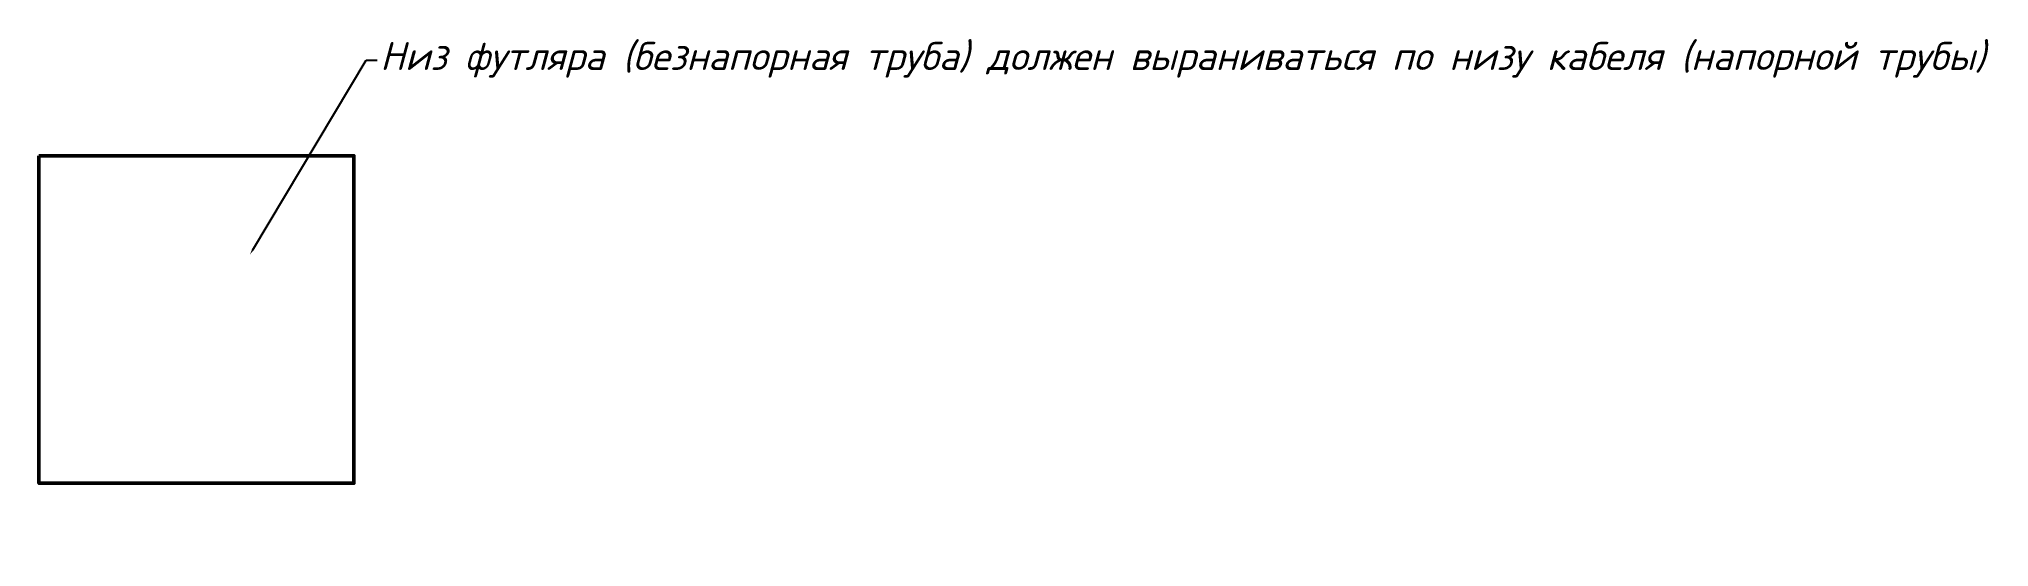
# Model space of a CAD drawing. Header units: metres. Extents: x 2186958 to 2188347, y 490738 to 491100.
import ezdxf
from ezdxf import colors
from ezdxf.entities.mleader import LeaderData, LeaderLine
from ezdxf.math import Vec2, Vec3

# ---------------------------------------------------------------- set-up
doc = ezdxf.new("R2010")
doc.units = ezdxf.units.M
doc.layers.add('910_Невидимые', color=2, linetype='Continuous', lineweight=25, true_color=0xffff00, plot=False)
doc.styles.get("Standard").update_dxf_attribs({"font": 'isocpeui.ttf'})

msp = doc.modelspace()

# ---------------------------------------------------------------- linework, layer by layer
at = {"layer": '910_Невидимые', "color": 6, "lineweight": 50}
msp.add_lwpolyline([(2186957.6, 491016.8), (2187181.9, 491016.8), (2187181.9, 490783.2), (2186957.6, 490783.2)], close=True, dxfattribs=at)

# ---------------------------------------------------------------- leaders
ml = msp.add_multileader_mtext('Standard', dxfattribs=at)
ml.set_content('Низ футляра (безнапорная труба) должен выраниваться по низу кабеля (напорной трубы)', color=6)
ml.set_leader_properties()
ml.build(insert=Vec2(0, 0))
ctx = ml.context
ctx.base_point, ctx.char_height, ctx.plane_origin = Vec3(2187198.6, 491084.9), 20, Vec3(2187107.9, 490946.3)
notes = []
notes.append((ctx, [(0, (1, 1, 0), (2187190.6, 491084.9), (1, 0), 8, [(0, [(2187107.9, 490946.3)], 0, [])])]))
ctx.mtext.insert, ctx.mtext.flow_direction = Vec3(2187200.6, 491097.9), 5
for ctx, leaders in notes:
    for number, flags, end, landing, length, lines in leaders:
        leader = LeaderData()
        leader.index, (leader.has_last_leader_line, leader.has_dogleg_vector, leader.attachment_direction) = number, flags
        leader.last_leader_point, leader.dogleg_vector, leader.dogleg_length = Vec3(end), Vec3(landing), length
        for number, points, colour, breaks in lines:
            line = LeaderLine()
            line.index, line.vertices, line.color, line.breaks = number, Vec3.list(points), colors.encode_raw_color(colour), breaks
            leader.lines.append(line)
        ctx.leaders.append(leader)

doc.saveas('drawing.dxf')
